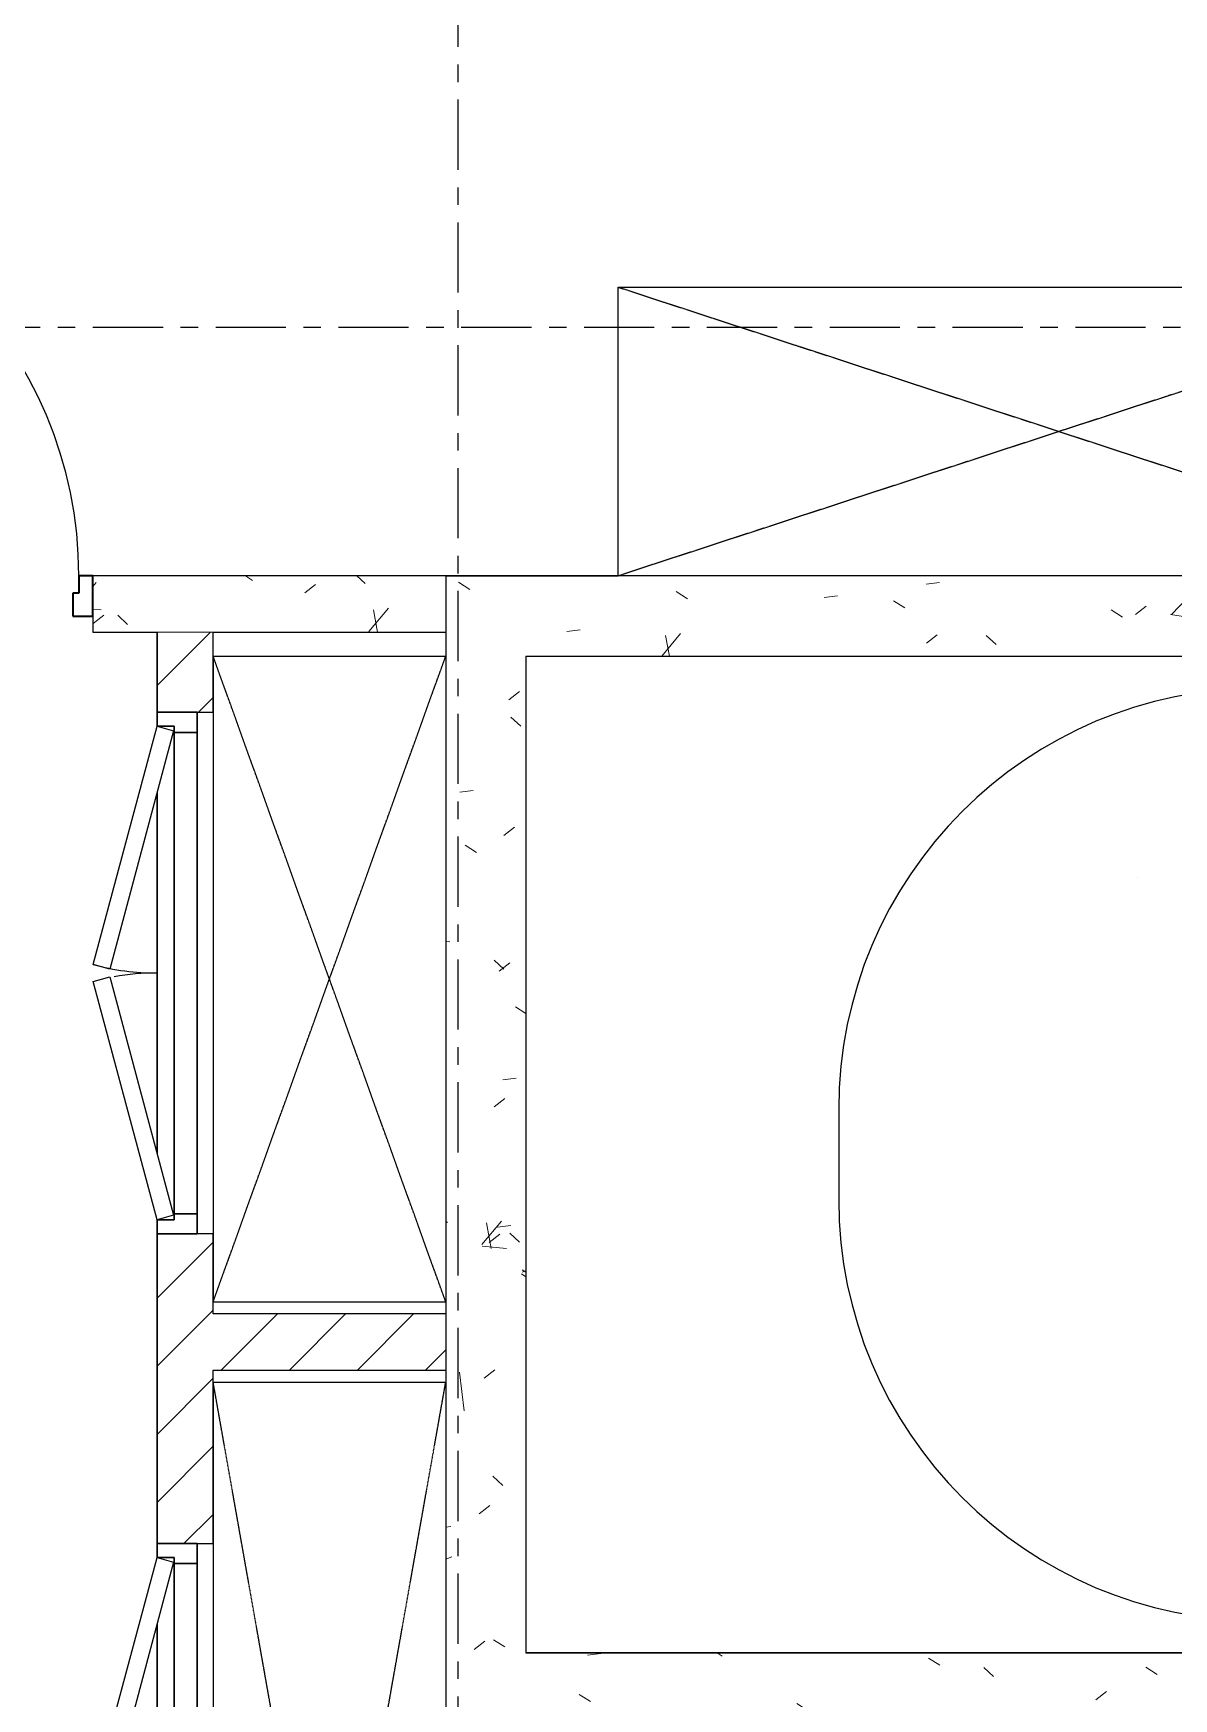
# Model space of a CAD drawing. Header units: millimetres. Extents: x -1379 to 1385823, y -4884429 to 548763.
# Drawn here: x 409531 to 412375, y -2374425 to -2370273 of the extents above; entities that cross this region are included whole.
import ezdxf
from ezdxf.enums import TextEntityAlignment as Align

# ---------------------------------------------------------------- set-up
doc = ezdxf.new("R2010")
doc.units = ezdxf.units.MM
for name, pattern in [('CENTER', [50.8, 31.75, -6.35, 6.35, -6.35]), ('HIDDEN', [0.375, 0.25, -0.125]), ('TA_GL_000.70000', [1.925, 0.7, -0.175, 0.175, -0.175, 0.7])]:
    doc.linetypes.add(name, pattern=pattern)
for name, color, linetype in [('000 - 0_SYM_DWG_GRIDLINE_MAIN_COLOR_251', 7, 'Continuous'), ('000 - 0_SYM_DWG_HIDDENlINE_MAIN_COLOR_251', 7, 'HIDDEN'), ('000 - 0_SYM_DWG_SLOPE-SYM_TEXT_COLOR_3', 7, 'Continuous'), ('000 - EXISTING_BUILDING_MAIN_COLOR_1', 7, 'Continuous'), ('000 - EXISTING_BUILDING_MAIN_COLOR_251', 7, 'Continuous'), ('000 - GRID', 7, 'CENTER')]:
    doc.layers.add(name, color=color, linetype=linetype)
doc.styles.add('ARIAL', font='arial.ttf')
doc.styles.add('TA', font='', dxfattribs={"height": 4.5})
doc.styles.get('TA').set_extended_font_data('Cordia New')
pattern_1 = [(50, (-215984, 2306427), (728.7365, -63.75582), [76.2, -838.2]), (355, (-215984, 2306427), (-140.97162, 764.2276), [60.96, -670.56]), (100.451, (-215923.26, 2306421.7), (587.77, 700.46675), [64.76, -712.36]), (46.184, (-215984, 2306630.2), (1084.31624, -168.17096), [114.3, -1257.3]), (96.636, (-215893.6, 2306616.2), (949.6099, 989.70985), [97.14, -1068.54]), (351.184, (-215984, 2306630.2), (949.62055, 989.70115), [91.44, -1005.84]), (21, (-215882.4, 2306579.4), (606.45787, -409.06057), [76.2, -838.2]), (326, (-215882.4, 2306579.4), (247.20834, 736.75292), [60.96, -670.56]), (71.451, (-215831.85, 2306545.3), (853.66825, 327.68547), [64.76, -712.36]), (37.5, (-215984, 2306427), (12.354693, 338.22012), [33.528, -628.904, 33.528, -647.192, -673.1]), (37.5, (-215984, 2306427), (12.354693, 338.22012), [-1343.152, 33.528, -639.572]), (7.5, (-215984, 2306427), (267.278874, 400.722127), [33.528, -354.584, 33.528, -613.664, -256.54]), (7.5, (-215984, 2306427), (267.278874, 400.722127), [-1035.304, 33.528, -223.012]), (327.5, (-216210.56, 2306427), (542.36333, -22.915345), [33.528, -220.472, 33.528, -1810.512]), (327.5, (-216210.56, 2306427), (542.36333, -22.915345), [-287.528, -758.952, 33.528, -1018.032]), (317.5, (-216312.16, 2306427), (592.51696, 101.70711), [33.528, -296.672, 33.528, -492.76, -746.76]), (317.5, (-216312.16, 2306427), (592.51696, 101.70711), [-856.488, 33.528, -713.232])]
pattern_2 = [(45, (-215983.99, 2306427), (-84.852814, 84.852814), [])]

# ---------------------------------------------------------------- blocks, each defined once
blk = doc.blocks.new('DPA_DR-SG-SW - D4_1100x2150 mm-5618400-IV01 - EGRESS LEVEL PLAN')
at = {"layer": '000 - EXISTING_BUILDING_MAIN_COLOR_251', "color": 7}
for p, q in [((-550, 23.65), (-500, 23.65)), ((-550, -76.35), (-550, 23.65)), ((-500, 23.65), (-500, -33.35)), ((500, 23.65), (550, 23.65)), ((500, -33.35), (500, 23.65)), ((550, 23.65), (550, -76.35)), ((-515, -33.35), (-515, -76.35)), ((-500, -33.35), (-515, -33.35)), ((515, -33.35), (500, -33.35)), ((515, -76.35), (515, -33.35)), ((-515, -76.35), (-550, -76.35)), ((472, -76.35), (515, -76.35)), ((472, -1106.35), (472, -76.35)), ((515, -76.35), (515, -1106.35)), ((550, -76.35), (515, -76.35)), ((515, -1106.35), (472, -1106.35))]:
    blk.add_line(p, q, dxfattribs=at)
at = {"layer": '000 - EXISTING_BUILDING_MAIN_COLOR_251', "color": 7, "lineweight": 35}
for p, q in [((-550, 23.65), (-550, -76.35)), ((-500, 23.65), (-550, 23.65)), ((-500, -33.35), (-500, 23.65)), ((500, 23.65), (500, -33.35)), ((550, 23.65), (500, 23.65)), ((550, -76.35), (550, 23.65)), ((-515, -76.35), (-515, -33.35)), ((-515, -33.35), (-500, -33.35)), ((500, -33.35), (515, -33.35)), ((515, -33.35), (515, -76.35)), ((-550, -76.35), (-515, -76.35)), ((515, -76.35), (550, -76.35))]:
    blk.add_line(p, q, dxfattribs=at)
at = {"layer": '000 - EXISTING_BUILDING_MAIN_COLOR_251', "color": 7}
blk.add_arc((515, -76.35), 1030, 180, 270, dxfattribs=at)
blk = doc.blocks.new('A20 - _Wall_ Access Panel 1300x1350-3801964-IV01 - EGRESS LEVEL PLAN')
at = {"layer": '000 - EXISTING_BUILDING_MAIN_COLOR_251', "color": 7}
for p, q in [((-650, 30), (-600, 30)), ((-650, -70), (-650, 30)), ((-650, 30), (-650, -70)), ((650, 30), (-650, 30)), ((-600, 30), (-600, -27)), ((-600, -27), (-600, 30)), ((-600, 30), (600, 30)), ((600, 30), (650, 30)), ((600, -27), (600, 30)), ((600, 30), (600, -27)), ((650, 30), (650, -70)), ((650, -70), (650, 30)), ((-600, -27), (-615, -27)), ((-615, -27), (-615, -70)), ((-615, -70), (-615, -27)), ((-615, -27), (615, -27)), ((-615, -70), (-603.9, -28.5)), ((-603.9, -28.5), (-9.8, -187.6)), ((600, -27), (-600, -27)), ((9.8, -187.6), (603.9, -28.5)), ((615, -27), (600, -27)), ((603.9, -28.5), (615, -70)), ((615, -70), (615, -27)), ((615, -27), (615, -70)), ((-615, -70), (-650, -70)), ((-650, -70), (-615, -70)), ((-21, -229.2), (-615, -70)), ((448.8, -70), (-448.9, -70)), ((-448.9, -70), (448.8, -70)), ((615, -70), (21, -229.2)), ((650, -70), (615, -70)), ((615, -70), (650, -70)), ((-9.8, -187.6), (-21, -229.2)), ((21, -229.2), (9.8, -187.6))]:
    blk.add_line(p, q, dxfattribs=at)
for centre, start, end in [((-615, -70), 344.9995, 0), ((615, -70), 180, 190.0003)]:
    blk.add_arc(centre, 615, start, end, dxfattribs=at)
blk = doc.blocks.new('A$Cc52987c4')
at = {"layer": '000 - EXISTING_BUILDING_MAIN_COLOR_251', "lineweight": 9}
h = blk.add_hatch(dxfattribs=at)
h.set_pattern_fill('FP_1', style=0, pattern_type=2)
h.set_pattern_definition(pattern_1)
h.paths.add_polyline_path([(7092.3, -7565), (7235, -7565), (7235, -7425), (7075, -7425), (7075, -7565)])
h.paths.add_polyline_path([(5265.9, -7565), (5975, -7565), (5975, -7425), (5235, -7425), (5235, -7565)])
h = blk.add_hatch(dxfattribs=at)
h.set_pattern_fill('FP_1', style=0, pattern_type=2)
h.set_pattern_definition(pattern_1)
h.paths.add_polyline_path([(7871.4, -7565), (7955, -7565), (7955, -7425), (7235, -7425), (7235, -7565), (7549, -7565)])
h = blk.add_hatch(dxfattribs=at)
h.set_pattern_fill('FP_1', style=0, pattern_type=2)
h.set_pattern_definition(pattern_1)
h.paths.add_polyline_path([(8546.1, -7625), (14355, -7625), (14355, -7425), (7955, -7425), (7955, -7625), (8385, -7625)])
h = blk.add_hatch(dxfattribs=at)
h.set_pattern_fill('FP_14', style=0, pattern_type=2)
h.set_pattern_definition(pattern_2)
h.paths.add_polyline_path([(7375, -13705), (7375, -12437.5), (7235, -12437.5), (7235, -13705), (7305, -13705)])
h.paths.add_polyline_path([(7375, -9837.5), (7375, -9065), (7235, -9065), (7235, -9837.5), (7305, -9837.5)])
h.paths.add_polyline_path([(7305, -7765), (7375, -7765), (7375, -7565), (7235, -7565), (7235, -7765)])
h = blk.add_hatch(dxfattribs=at)
h.set_pattern_fill('FP_1', style=0, pattern_type=2)
h.set_pattern_definition(pattern_1)
h.paths.add_polyline_path([(7955, -12810), (8155, -12810), (8155, -7625), (7955, -7625), (7955, -12598.4)])
h = blk.add_hatch(dxfattribs=at)
h.set_pattern_fill('FP_14', style=0, pattern_type=2)
h.set_pattern_definition(pattern_2)
h.paths.add_polyline_path([(7955, -9405), (7955, -9265), (7375, -9265), (7375, -9405), (7462, -9405)])
h = blk.add_hatch(dxfattribs=at)
h.set_pattern_fill('FP_1', style=0, pattern_type=2)
h.set_pattern_definition(pattern_1)
h.paths.add_polyline_path([(14355, -10310), (14355, -10110), (8155, -10110), (8155, -10310), (13786.9, -10310)])
at = {"layer": '000 - 0_SYM_DWG_HIDDENlINE_MAIN_COLOR_251', "color": 7}
for p, q in [((10585, -6705), (8385, -7425)), ((8385, -6705), (10585, -7425)), ((7955, -9235), (7375, -7625)), ((7375, -9235), (7955, -7625)), ((7955, -12710), (7375, -9435)), ((7375, -12710), (7955, -9435))]:
    blk.add_line(p, q, dxfattribs=at)
at = {"layer": '000 - EXISTING_BUILDING_MAIN_COLOR_1', "color": 7}
for p, q in [((16465, -7425), (7075, -7425)), ((7075, -7425), (7075, -7565)), ((7955, -7425), (7955, -13010)), ((7075, -7565), (7235, -7565)), ((7235, -7565), (7235, -7765)), ((7375, -7765), (7375, -7565)), ((7375, -7565), (7955, -7565)), ((8155, -7625), (16465, -7625)), ((8155, -7625), (8155, -10110)), ((7235, -7765), (7375, -7765)), ((9681.2, -8178), (9681.2, -8178)), ((8935, -8755), (8935, -8980)), ((7235, -9065), (7235, -9837.5)), ((7375, -9065), (7235, -9065)), ((7375, -9265), (7375, -9065)), ((7955, -9265), (7375, -9265)), ((7375, -9405), (7955, -9405)), ((7375, -9837.5), (7375, -9405)), ((7235, -9837.5), (7375, -9837.5)), ((14945, -10110), (8155, -10110)), ((8155, -10110), (14355, -10110))]:
    blk.add_line(p, q, dxfattribs=at)
at = {"layer": '000 - EXISTING_BUILDING_MAIN_COLOR_1', "color": 7, "lineweight": 9}
blk.add_line((7235, -7565), (7375, -7565), dxfattribs=at)
at = {"layer": '000 - EXISTING_BUILDING_MAIN_COLOR_1', "color": 7}
for centre, start, end in [((9985, -8755), 90, 180), ((9985, -8980), 180, 270)]:
    blk.add_arc(centre, 1050, start, end, dxfattribs=at)
at = {"layer": '000 - EXISTING_BUILDING_MAIN_COLOR_251', "color": 7}
for p, q in [((8385, -7425), (8385, -6705)), ((8385, -6705), (10585, -6705)), ((7075, -7425), (7075, -7565)), ((7955, -7425), (7955, -7625)), ((7955, -7425), (8385, -7425)), ((7235, -7800), (7235, -7565)), ((7375, -7625), (7375, -9235)), ((7375, -7625), (7955, -7625)), ((7235, -7765), (7375, -7765)), ((7235, -8863.8), (7235, -7966.1)), ((7235, -9872.5), (7235, -9030)), ((7375, -9065), (7235, -9065)), ((7375, -9235), (7955, -9235)), ((7955, -9235), (7955, -9435)), ((7375, -9435), (7375, -12710)), ((7375, -9435), (7955, -9435)), ((7235, -9837.5), (7375, -9837.5)), ((7235, -10936.3), (7235, -10038.6))]:
    blk.add_line(p, q, dxfattribs=at)
for name, p, rotation in [('DPA_DR-SG-SW - D4_1100x2150 mm-5618400-IV01 - EGRESS LEVEL PLAN', (6525, -7501.3), 180), ('A20 - _Wall_ Access Panel 1300x1350-3801964-IV01 - EGRESS LEVEL PLAN', (7305, -8415), 270), ('A20 - _Wall_ Access Panel 1300x1350-3801964-IV01 - EGRESS LEVEL PLAN', (7305, -10487.5), 270)]:
    blk.add_blockref(name, p, dxfattribs=dict(at, rotation=rotation))
blk = doc.blocks.new('*U1927')
at = {"layer": '000 - 0_SYM_DWG_GRIDLINE_MAIN_COLOR_251', "color": 7, "linetype": 'ByBlock', "ltscale": 5}
blk.add_line((10, 0), (-321.4, 0), dxfattribs=at)
at = {"color": 7, "style": 'TA', "flags": 1}
blk.add_attdef('LOCATION', (6, -6), '', height=4.5, rotation=270, dxfattribs=at)
at = {"layer": '000 - 0_SYM_DWG_SLOPE-SYM_TEXT_COLOR_3', "color": 7, "style": 'ARIAL'}
blk.add_attdef('GRID-HEAD', text='', height=4, rotation=270, dxfattribs=at).set_placement((27.4, 0), align=Align.MIDDLE_CENTER)
blk = doc.blocks.new('*U1925')
at = {"layer": '000 - 0_SYM_DWG_GRIDLINE_MAIN_COLOR_251', "color": 7, "linetype": 'ByBlock', "ltscale": 5}
blk.add_line((30, 0), (-408.5, 0), dxfattribs=at)
at = {"color": 7, "style": 'TA', "flags": 1}
blk.add_attdef('LOCATION', (6, -6), '', height=4.5, rotation=270, dxfattribs=at)
at = {"layer": '000 - 0_SYM_DWG_SLOPE-SYM_TEXT_COLOR_3', "color": 7, "style": 'ARIAL'}
blk.add_attdef('GRID-HEAD', text='', height=4, rotation=180, dxfattribs=at).set_placement((50, 0), align=Align.MIDDLE_CENTER)
blk = doc.blocks.new('C-1-IV01_REV00_20260614-171844_LOPF_DIMS')
at = {"layer": '000 - GRID', "color": 7, "linetype": 'TA_GL_000.70000'}
for name, p, xscale, yscale, zscale, rotation in [('*U1927', (7985, 0), 50.00000000000007, 50.00000000000007, 50.00000000000007, 90), ('*U1925', (0, -6805), 50.00000000000004, 50.00000000000004, 50.00000000000004, 180)]:
    blk.add_blockref(name, p, dxfattribs=dict(at, xscale=xscale, yscale=yscale, zscale=zscale, rotation=rotation))

msp = doc.modelspace()

# ---------------------------------------------------------------- block references
at = {"color": 7}
for name in ['C-1-IV01_REV00_20260614-171844_LOPF_DIMS', 'A$Cc52987c4']:
    msp.add_blockref(name, (402604.3, -2364200.6), dxfattribs=at)

doc.saveas('drawing.dxf')
